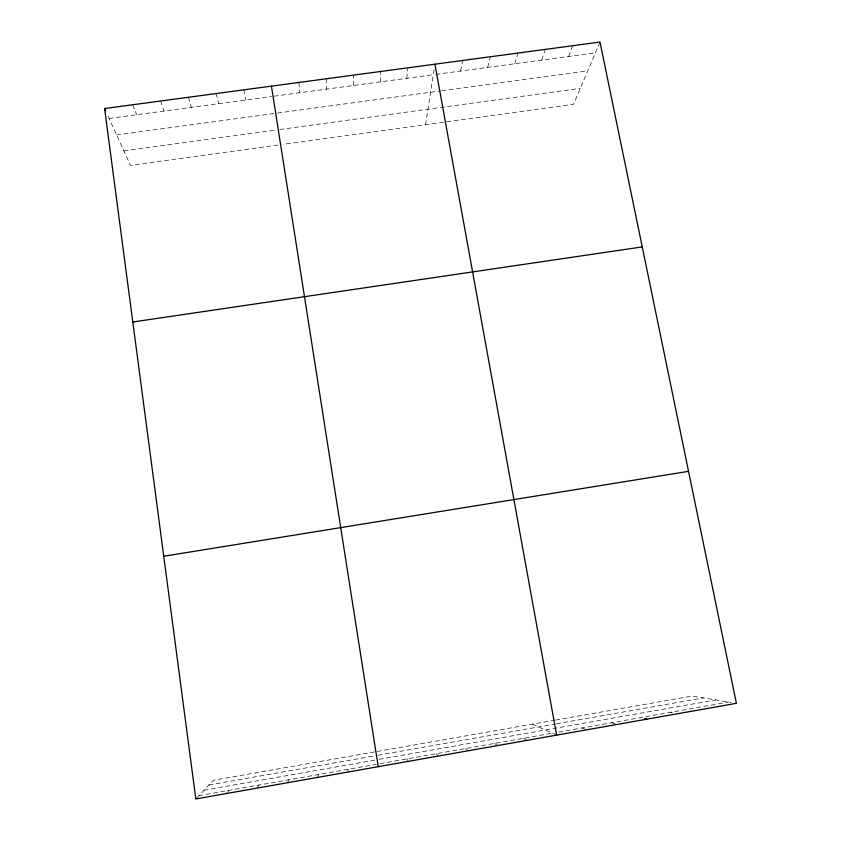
<?xml version="1.0" encoding="UTF-8"?>
<svg xmlns="http://www.w3.org/2000/svg" width="841" height="841" viewBox="0 0 841 841"><rect width="100%" height="100%" fill="white"/><g stroke="black" fill="none" stroke-linecap="round" stroke-linejoin="round"><path stroke-width="0.63" stroke-dasharray="4.21 3.15" d="M353.451 85.498L353.588 75.122M380.153 81.892L380.784 71.464M406.771 78.308L407.906 67.827M425.578 124.699L434.198 68.878M460.542 71.054L462.666 60.478M317.877 777.357L318.445 774.54M487.696 67.396L490.324 56.767M514.755 63.748L517.877 53.067M541.72 60.11L545.346 49.388M568.6 56.484L572.721 45.708M287.527 782.729L288.726 779.796M599.99 42.05L573.52 104.305L283.238 144.316M257.073 788.112L258.891 785.063M226.502 793.526L228.952 790.361M196.594 798.13L213.362 780.29L374.518 751.938M208.915 785.021L375.464 755.681M377.956 755.239L555.028 724.038M556.29 723.817L703.433 697.893M204.006 790.235L375.254 760.022M379.081 759.349L715.796 699.933M198.907 795.67L376.295 764.322M380.132 763.639L552.4 733.194M558.845 732.059L728.653 702.046M377.052 751.486L554.272 720.306M555.544 720.085L692.196 696.043L731.228 702.477M123.869 150.854L276.069 130.019M279.864 129.493L580.301 88.358M278.066 145.03L130.481 165.372L107.112 114.04M116.615 134.928L273.861 113.556M277.593 113.051L440.652 90.891M441.903 90.723L587.722 70.907M109.109 118.444L271.517 96.547M274.092 96.2L433.294 74.733M435.89 74.376L595.396 52.867M670.33 712.359L672.527 712.853M611.586 722.734L615.917 724.101M582.046 727.959L585.662 729.315M532.553 724.133L555.575 734.645M523.523 738.293L526.256 739.828M494.55 743.423L497.599 745.568M465.462 748.564L467.922 750.813M436.269 753.715L438.129 756.091M406.97 758.897L408.232 761.378M132.647 104.768L136.62 114.733M160.589 101.015L164.037 111.033M188.437 97.283L191.37 107.354M216.19 93.561L218.607 103.674M243.858 89.84L245.751 100.016M298.902 82.46L299.774 92.731M326.287 78.781L326.655 89.104M348.069 769.305L348.1 772.006"/><path stroke-width="1.26" d="M163.753 556.258L688.537 471.328M132.804 321.987L642.251 246.918M104.599 108.531L599.99 42.05L736.401 703.328L195.816 798.95L104.599 108.531L105.609 110.739M644.616 718.498L647.023 719.139M434.923 64.2L556.626 735.129M271.433 86.139L378.229 766.687"/></g></svg>
